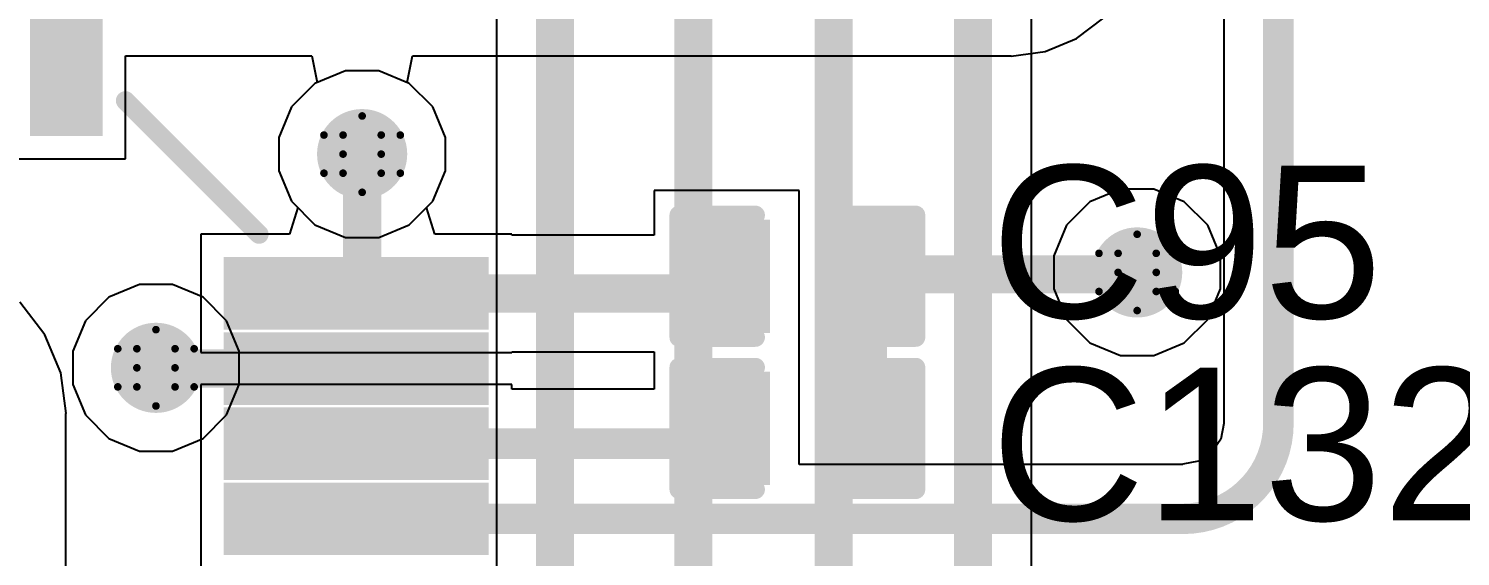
# Model space of a CAD drawing. Header units: inches. Extents: x 24 to 500, y 68 to 269.
# Drawn here: x 356.18 to 365.7, y 159.12 to 162.63 of the extents above; entities that cross this region are included whole.
import ezdxf

# ---------------------------------------------------------------- set-up
doc = ezdxf.new("R2010")
doc.units = ezdxf.units.IN
for name, color, linetype in [('Bottom Layer', 5, 'Continuous'), ('Drill Drawing', 1, 'Continuous'), ('Layer 1', 16, 'Continuous'), ('Layer 2', 76, 'Continuous'), ('Top Layer', 1, 'Continuous'), ('Top Overlay', 2, 'Continuous'), ('Top Paste', 8, 'Continuous'), ('Top Solder', 216, 'Continuous'), ('Via Holes', 16, 'Continuous')]:
    doc.layers.add(name, color=color, linetype=linetype)
doc.styles.add('Arial', font='', dxfattribs={"height": 0.2})
doc.styles.get('Arial').set_extended_font_data('Arial')

# ---------------------------------------------------------------- blocks, each defined once
blk = doc.blocks.new('LQFP_144_20_20__68')
at = {"layer": 'Top Layer'}
for points in [[(8.60999548, 9.89998909), (8.60999548, 11.45998851), (8.88999492, 11.45998851), (8.88999492, 9.89998909)], [(9.89998909, 8.88999492), (11.45998851, 8.88999492), (11.45998851, 8.60999548), (9.89998909, 8.60999548)], [(9.89998909, 8.390021319999999), (11.45998851, 8.390021319999999), (11.45998851, 8.11002188), (9.89998909, 8.11002188)], [(9.89998909, 7.88999692), (11.45998851, 7.88999692), (11.45998851, 7.60999748), (9.89998909, 7.60999748)], [(9.89998909, 7.390023319999999), (11.45998851, 7.390023319999999), (11.45998851, 7.11002388), (9.89998909, 7.11002388)]]:
    blk.add_hatch(color=1, dxfattribs=at).paths.add_polyline_path(points)
at = {"layer": 'Top Paste'}
for points in [[(8.60999548, 9.89998909), (8.60999548, 11.45998851), (8.88999492, 11.45998851), (8.88999492, 9.89998909)], [(9.89998909, 8.88999492), (11.45998851, 8.88999492), (11.45998851, 8.60999548), (9.89998909, 8.60999548)], [(9.89998909, 8.390021319999999), (11.45998851, 8.390021319999999), (11.45998851, 8.11002188), (9.89998909, 8.11002188)], [(9.89998909, 7.88999692), (11.45998851, 7.88999692), (11.45998851, 7.60999748), (9.89998909, 7.60999748)], [(9.89998909, 7.390023319999999), (11.45998851, 7.390023319999999), (11.45998851, 7.11002388), (9.89998909, 7.11002388)]]:
    blk.add_hatch(color=8, dxfattribs=at).paths.add_polyline_path(points)
at = {"layer": 'Top Solder'}
for points in [[(8.508395479999999, 9.798389089999999), (8.508395479999999, 11.56158851), (8.991594919999999, 11.56158851), (8.991594919999999, 9.798389089999999)], [(9.798389089999999, 8.991594919999999), (11.56158851, 8.991594919999999), (11.56158851, 8.508395479999999), (9.798389089999999, 8.508395479999999)], [(9.798389089999999, 8.49162132), (11.56158851, 8.49162132), (11.56158851, 8.00842188), (9.798389089999999, 8.00842188)], [(9.798389089999999, 7.99159692), (11.56158851, 7.99159692), (11.56158851, 7.508397479999999), (9.798389089999999, 7.508397479999999)], [(9.798389089999999, 7.491623319999999), (11.56158851, 7.491623319999999), (11.56158851, 7.00842388), (9.798389089999999, 7.00842388)]]:
    blk.add_hatch(color=216, dxfattribs=at).paths.add_polyline_path(points)
at = {"layer": 'Top Overlay'}
blk.add_lwpolyline([(9.143999999999998, 10.033, 0.127, 0.127, 0), (10.033, 9.143999999999998, 0.127, 0.127, 0)], format="xyseb", dxfattribs=at)
for points in [[(9.11225, 10.033, 0.0635, 0.0635, 1), (9.17575, 10.033, 0.0635, 0.0635, 1)], [(10.00125, 9.143999999999998, 0.0635, 0.0635, 1), (10.06475, 9.143999999999998, 0.0635, 0.0635, 1)]]:
    blk.add_lwpolyline(points, format="xyseb", close=True, dxfattribs=at)
blk = doc.blocks.new('C___0402_208')
at = {"layer": 'Top Layer'}
for points in [[(-0.6985025399999999, -0.3175), (-0.6985025399999999, 0.3175), (-0.24130254, 0.3175), (-0.24130254, -0.3175)], [(0.2412999999999999, -0.3175), (0.2413, 0.3175), (0.6985, 0.3175), (0.6985, -0.3175)]]:
    blk.add_hatch(color=1, dxfattribs=at).paths.add_polyline_path(points)
at = {"layer": 'Top Paste'}
for points in [[(-0.6985025399999999, -0.3175), (-0.6985025399999999, 0.3175), (-0.24130254, 0.3175), (-0.24130254, -0.3175)], [(0.2412999999999999, -0.3175), (0.2413, 0.3175), (0.6985, 0.3175), (0.6985, -0.3175)]]:
    blk.add_hatch(color=8, dxfattribs=at).paths.add_polyline_path(points)
at = {"layer": 'Top Solder'}
for points in [[(-0.75850242, -0.37749988), (-0.75850242, 0.37749988), (-0.1813026599999999, 0.37749988), (-0.18130266, -0.37749988)], [(0.18130012, -0.37749988), (0.18130012, 0.37749988), (0.7584998799999999, 0.37749988), (0.7584998799999999, -0.37749988)]]:
    blk.add_hatch(color=216, dxfattribs=at).paths.add_polyline_path(points)
at = {"layer": 'Top Overlay'}
for points in [[(-0.27940254, 0.40640254, 0.127, 0.127, 0), (-0.7874, 0.4064, 0.127, 0.127, 0)], [(-0.7874, 0.4064, 0.127, 0.127, 0), (-0.7874, -0.4064, 0.127, 0.127, 0)], [(0.7874, 0.4064, 0.127, 0.127, 0), (0.2794, 0.4064, 0.127, 0.127, 0)], [(0.7874, 0.4064, 0.127, 0.127, 0), (0.7874, -0.4064, 0.127, 0.127, 0)], [(-0.27940254, -0.40640254, 0.127, 0.127, 0), (-0.7874, -0.4064, 0.127, 0.127, 0)], [(0.7874, -0.4064, 0.127, 0.127, 0), (0.2794, -0.4064, 0.127, 0.127, 0)]]:
    blk.add_lwpolyline(points, format="xyseb", dxfattribs=at)
for points in [[(-0.8191499999999999, 0.4064, 0.0635, 0.0635, 1), (-0.7556499999999999, 0.4064, 0.0635, 0.0635, 1)], [(-0.8191499999999999, 0.4064, 0.0635, 0.0635, 1), (-0.7556499999999999, 0.4064, 0.0635, 0.0635, 1)], [(-0.31115254, 0.40640254, 0.0635, 0.0635, 1), (-0.24765254, 0.40640254, 0.0635, 0.0635, 1)], [(0.24765, 0.4064, 0.0635, 0.0635, 1), (0.31115, 0.4064, 0.0635, 0.0635, 1)], [(0.7556499999999999, 0.4064, 0.0635, 0.0635, 1), (0.8191499999999999, 0.4064, 0.0635, 0.0635, 1)], [(0.7556499999999999, 0.4064, 0.0635, 0.0635, 1), (0.8191499999999999, 0.4064, 0.0635, 0.0635, 1)], [(-0.8191499999999999, -0.4064, 0.0635, 0.0635, 1), (-0.7556499999999999, -0.4064, 0.0635, 0.0635, 1)], [(-0.8191499999999999, -0.4064, 0.0635, 0.0635, 1), (-0.7556499999999999, -0.4064, 0.0635, 0.0635, 1)], [(-0.31115254, -0.40640254, 0.0635, 0.0635, 1), (-0.24765254, -0.40640254, 0.0635, 0.0635, 1)], [(0.24765, -0.4064, 0.0635, 0.0635, 1), (0.31115, -0.4064, 0.0635, 0.0635, 1)], [(0.7556499999999999, -0.4064, 0.0635, 0.0635, 1), (0.8191499999999999, -0.4064, 0.0635, 0.0635, 1)], [(0.7556499999999999, -0.4064, 0.0635, 0.0635, 1), (0.8191499999999999, -0.4064, 0.0635, 0.0635, 1)]]:
    blk.add_lwpolyline(points, format="xyseb", close=True, dxfattribs=at)
blk = doc.blocks.new('C___0402_229')
at = {"layer": 'Top Layer'}
for points in [[(-0.6985254, -0.3175), (-0.6985254, 0.3175), (-0.2413254, 0.3175), (-0.2413254, -0.3175)], [(0.2412771399999999, -0.3175), (0.24127714, 0.3175), (0.6984771399999999, 0.3175), (0.6984771399999999, -0.3175)]]:
    blk.add_hatch(color=1, dxfattribs=at).paths.add_polyline_path(points)
at = {"layer": 'Top Paste'}
for points in [[(-0.6985254, -0.3175), (-0.6985254, 0.3175), (-0.2413254, 0.3175), (-0.2413254, -0.3175)], [(0.2412771399999999, -0.3175), (0.24127714, 0.3175), (0.6984771399999999, 0.3175), (0.6984771399999999, -0.3175)]]:
    blk.add_hatch(color=8, dxfattribs=at).paths.add_polyline_path(points)
at = {"layer": 'Top Solder'}
for points in [[(-0.75852528, -0.37749988), (-0.75852528, 0.37749988), (-0.18132552, 0.37749988), (-0.18132552, -0.37749988)], [(0.18127726, -0.37749988), (0.18127726, 0.37749988), (0.75847702, 0.37749988), (0.75847702, -0.37749988)]]:
    blk.add_hatch(color=216, dxfattribs=at).paths.add_polyline_path(points)
at = {"layer": 'Top Overlay'}
for points in [[(-0.7874253999999999, -0.4064, 0.127, 0.127, 0), (-0.7874253999999999, 0.4064, 0.127, 0.127, 0)], [(-0.7874253999999999, 0.4064, 0.127, 0.127, 0), (-0.2794254, 0.4064, 0.127, 0.127, 0)], [(0.2793746, 0.40640254, 0.127, 0.127, 0), (0.7873745999999999, 0.4064, 0.127, 0.127, 0)], [(0.7873745999999999, -0.4064, 0.127, 0.127, 0), (0.7873745999999999, 0.4064, 0.127, 0.127, 0)], [(-0.7874253999999999, -0.4064, 0.127, 0.127, 0), (-0.2794254, -0.4064, 0.127, 0.127, 0)], [(0.2793746, -0.40640254, 0.127, 0.127, 0), (0.7873745999999999, -0.4064, 0.127, 0.127, 0)]]:
    blk.add_lwpolyline(points, format="xyseb", dxfattribs=at)
for points in [[(-0.8191754, 0.4064, 0.0635, 0.0635, 1), (-0.7556754, 0.4064, 0.0635, 0.0635, 1)], [(-0.8191754, 0.4064, 0.0635, 0.0635, 1), (-0.7556754, 0.4064, 0.0635, 0.0635, 1)], [(-0.3111754, 0.4064, 0.0635, 0.0635, 1), (-0.2476754, 0.4064, 0.0635, 0.0635, 1)], [(0.2476246, 0.40640254, 0.0635, 0.0635, 1), (0.3111246, 0.40640254, 0.0635, 0.0635, 1)], [(0.7556246, 0.4064, 0.0635, 0.0635, 1), (0.8191246, 0.4064, 0.0635, 0.0635, 1)], [(0.7556246, 0.4064, 0.0635, 0.0635, 1), (0.8191246, 0.4064, 0.0635, 0.0635, 1)], [(-0.8191754, -0.4064, 0.0635, 0.0635, 1), (-0.7556754, -0.4064, 0.0635, 0.0635, 1)], [(-0.8191754, -0.4064, 0.0635, 0.0635, 1), (-0.7556754, -0.4064, 0.0635, 0.0635, 1)], [(-0.3111754, -0.4064, 0.0635, 0.0635, 1), (-0.2476754, -0.4064, 0.0635, 0.0635, 1)], [(0.2476246, -0.40640254, 0.0635, 0.0635, 1), (0.3111246, -0.40640254, 0.0635, 0.0635, 1)], [(0.7556246, -0.4064, 0.0635, 0.0635, 1), (0.8191246, -0.4064, 0.0635, 0.0635, 1)], [(0.7556246, -0.4064, 0.0635, 0.0635, 1), (0.8191246, -0.4064, 0.0635, 0.0635, 1)]]:
    blk.add_lwpolyline(points, format="xyseb", close=True, dxfattribs=at)

msp = doc.modelspace()

# ---------------------------------------------------------------- hatches: boundary and pattern name
at = {"layer": 'Bottom Layer'}
h = msp.add_hatch(color=5, dxfattribs=at)
edge = h.paths.add_edge_path()
edge.add_arc((358.3939999999999, 161.798), 0.2999994, 0, 360)
h = msp.add_hatch(color=5, dxfattribs=at)
edge = h.paths.add_edge_path()
edge.add_arc((363.5502, 161.0106), 0.2999994, 0, 360)
h = msp.add_hatch(color=5, dxfattribs=at)
edge = h.paths.add_edge_path()
edge.add_arc((357.0223999999999, 160.3756), 0.2999994, 0, 360)
at = {"layer": 'Layer 1'}
h = msp.add_hatch(color=16, dxfattribs=at)
edge = h.paths.add_edge_path()
edge.add_arc((358.3939999999999, 161.798), 0.2999994, 0, 360)
h = msp.add_hatch(color=16, dxfattribs=at)
edge = h.paths.add_edge_path()
edge.add_arc((363.5502, 161.0106), 0.2999994, 0, 360)
h = msp.add_hatch(color=16, dxfattribs=at)
edge = h.paths.add_edge_path()
edge.add_arc((357.0223999999999, 160.3756), 0.2999994, 0, 360)
at = {"layer": 'Layer 2'}
h = msp.add_hatch(color=76, dxfattribs=at)
edge = h.paths.add_edge_path()
edge.add_arc((358.3939999999999, 161.798), 0.2999994, 0, 360)
h = msp.add_hatch(color=76, dxfattribs=at)
edge = h.paths.add_edge_path()
edge.add_arc((363.5502, 161.0106), 0.2999994, 0, 360)
h = msp.add_hatch(color=76, dxfattribs=at)
edge = h.paths.add_edge_path()
edge.add_arc((357.0223999999999, 160.3756), 0.2999994, 0, 360)
at = {"layer": 'Top Layer'}
h = msp.add_hatch(color=1, dxfattribs=at)
edge = h.paths.add_edge_path()
edge.add_arc((358.3939999999999, 161.798), 0.2999994, 0, 360)
h = msp.add_hatch(color=1, dxfattribs=at)
edge = h.paths.add_edge_path()
edge.add_arc((363.5502, 161.0106), 0.2999994, 0, 360)
h = msp.add_hatch(color=1, dxfattribs=at)
edge = h.paths.add_edge_path()
edge.add_arc((357.0223999999999, 160.3756), 0.2999994, 0, 360)
at = {"layer": 'Via Holes'}
h = msp.add_hatch(color=7, dxfattribs=at)
edge = h.paths.add_edge_path()
edge.add_arc((358.3939999999999, 161.798), 0.1499997, 0, 360)
h = msp.add_hatch(color=7, dxfattribs=at)
edge = h.paths.add_edge_path()
edge.add_arc((363.5502, 161.0106), 0.1499997, 0, 360)
h = msp.add_hatch(color=7, dxfattribs=at)
edge = h.paths.add_edge_path()
edge.add_arc((357.0223999999999, 160.3756), 0.1499997, 0, 360)

# ---------------------------------------------------------------- linework, layer by layer
at = {"layer": 'Bottom Layer'}
for p, q in [((359.28824256, 163.0793919), (359.28824256, 143.77670762)), ((362.84646506, 160.20023586), (362.84646506, 163.0793919)), ((358.2838021, 162.3519994), (358.0801855399999, 162.2676587)), ((358.5041979, 162.3519994), (358.2838021, 162.3519994)), ((358.70781446, 162.2676587), (358.5041979, 162.3519994)), ((358.0801855399999, 162.2676587), (357.9243413, 162.11181446)), ((358.8636587, 162.11181446), (358.70781446, 162.2676587)), ((357.9243413, 162.11181446), (357.8400006, 161.9081979)), ((358.9479994, 161.9081979), (358.8636587, 162.11181446)), ((357.8400006, 161.9081979), (357.8400006, 161.6878021)), ((358.9479994, 161.6878021), (358.9479994, 161.9081979)), ((357.8400006, 161.6878021), (357.9243413, 161.48418554)), ((358.8636587, 161.48418554), (358.9479994, 161.6878021)), ((357.9243413, 161.48418554), (358.0801855399999, 161.3283413)), ((358.70781446, 161.3283413), (358.8636587, 161.48418554)), ((358.0801855399999, 161.3283413), (358.2838021, 161.2440006)), ((358.5041979, 161.2440006), (358.70781446, 161.3283413)), ((358.2838021, 161.2440006), (358.5041979, 161.2440006)), ((356.28399914, 160.5956021), (356.117144, 160.81305404)), ((356.38889098, 160.34237426), (356.28399914, 160.5956021)), ((356.42466688, 160.07062728), (356.38889098, 160.34237426)), ((362.84646506, 148.2656293), (362.84646506, 160.20023586)), ((356.4231505, 153.5589639), (356.4231505, 160.07062728)), ((356.4231505, 160.07062728), (356.42466688, 160.07062728))]:
    msp.add_line(p, q, dxfattribs=at)
for points in [[(359.67670762, 143.77670762, 0.254, 0.254, 0), (359.67670762, 163.4744, 0.254, 0.254, 0)], [(360.5974525399999, 155.73695802, 0.254, 0.254, 0), (360.5974525399999, 163.46804746, 0.254, 0.254, 0)], [(361.53090254, 156.8706032, 0.254, 0.254, 0), (361.53090254, 163.4744, 0.254, 0.254, 0)], [(362.458, 160.2002384, 0.254, 0.254, 0), (362.458, 163.4744, 0.254, 0.254, 0)], [(362.45799746, 160.20023586, 0.254, 0.254, 0), (362.458, 160.2002384, 0.254, 0.254, 0)], [(362.458, 147.8706212, 0.254, 0.254, 0), (362.458, 160.20023586, 0.254, 0.254, 0)]]:
    msp.add_lwpolyline(points, format="xyseb", dxfattribs=at)
for points in [[(362.39449746, 160.20023586, 0.127, 0.127, 1), (362.52149746, 160.20023586, 0.127, 0.127, 1)], [(362.3945, 160.2002384, 0.127, 0.127, 1), (362.5215, 160.2002384, 0.127, 0.127, 1)], [(362.3945, 160.2002384, 0.127, 0.127, 1), (362.5215, 160.2002384, 0.127, 0.127, 1)], [(362.3945, 160.20023586, 0.127, 0.127, 1), (362.5215, 160.20023586, 0.127, 0.127, 1)]]:
    msp.add_lwpolyline(points, format="xyseb", close=True, dxfattribs=at)
at = {"layer": 'Drill Drawing'}
for points in [[(358.267, 161.925, 0.0508, 0.0508, 0), (358.3939999999999, 162.052, 0.0508, 0.0508, 0)], [(358.3939999999999, 162.052, 0.0508, 0.0508, 0), (358.521, 161.925, 0.0508, 0.0508, 0)], [(358.14, 161.925, 0.0508, 0.0508, 0), (358.267, 161.798, 0.0508, 0.0508, 0)], [(358.14, 161.925, 0.0508, 0.0508, 0), (358.267, 161.925, 0.0508, 0.0508, 0)], [(358.521, 161.925, 0.0508, 0.0508, 0), (358.648, 161.925, 0.0508, 0.0508, 0)], [(358.521, 161.798, 0.0508, 0.0508, 0), (358.648, 161.925, 0.0508, 0.0508, 0)], [(358.14, 161.671, 0.0508, 0.0508, 0), (358.267, 161.798, 0.0508, 0.0508, 0)], [(358.521, 161.798, 0.0508, 0.0508, 0), (358.648, 161.671, 0.0508, 0.0508, 0)], [(358.14, 161.671, 0.0508, 0.0508, 0), (358.267, 161.671, 0.0508, 0.0508, 0)], [(358.267, 161.671, 0.0508, 0.0508, 0), (358.3939999999999, 161.544, 0.0508, 0.0508, 0)], [(358.3939999999999, 161.544, 0.0508, 0.0508, 0), (358.521, 161.671, 0.0508, 0.0508, 0)], [(358.521, 161.671, 0.0508, 0.0508, 0), (358.648, 161.671, 0.0508, 0.0508, 0)], [(363.4232, 161.1376, 0.0508, 0.0508, 0), (363.5502, 161.2646, 0.0508, 0.0508, 0)], [(363.5502, 161.2646, 0.0508, 0.0508, 0), (363.6772, 161.1376, 0.0508, 0.0508, 0)], [(363.2962, 161.1376, 0.0508, 0.0508, 0), (363.4232, 161.0106, 0.0508, 0.0508, 0)], [(363.2962, 161.1376, 0.0508, 0.0508, 0), (363.4232, 161.1376, 0.0508, 0.0508, 0)], [(363.6772, 161.1376, 0.0508, 0.0508, 0), (363.8042, 161.1376, 0.0508, 0.0508, 0)], [(363.6772, 161.0106, 0.0508, 0.0508, 0), (363.8042, 161.1376, 0.0508, 0.0508, 0)], [(363.2962, 160.8836, 0.0508, 0.0508, 0), (363.4232, 161.0106, 0.0508, 0.0508, 0)], [(363.6772, 161.0106, 0.0508, 0.0508, 0), (363.8042, 160.8836, 0.0508, 0.0508, 0)], [(363.2962, 160.8836, 0.0508, 0.0508, 0), (363.4232, 160.8836, 0.0508, 0.0508, 0)], [(363.4232, 160.8836, 0.0508, 0.0508, 0), (363.5502, 160.7566, 0.0508, 0.0508, 0)], [(363.5502, 160.7566, 0.0508, 0.0508, 0), (363.6772, 160.8836, 0.0508, 0.0508, 0)], [(363.6772, 160.8836, 0.0508, 0.0508, 0), (363.8042, 160.8836, 0.0508, 0.0508, 0)], [(356.8954, 160.5026, 0.0508, 0.0508, 0), (357.0223999999999, 160.6296, 0.0508, 0.0508, 0)], [(357.0223999999999, 160.6296, 0.0508, 0.0508, 0), (357.1494, 160.5026, 0.0508, 0.0508, 0)], [(356.7684, 160.5026, 0.0508, 0.0508, 0), (356.8954, 160.3756, 0.0508, 0.0508, 0)], [(356.7684, 160.5026, 0.0508, 0.0508, 0), (356.8954, 160.5026, 0.0508, 0.0508, 0)], [(357.1494, 160.5026, 0.0508, 0.0508, 0), (357.2764, 160.5026, 0.0508, 0.0508, 0)], [(357.1494, 160.3756, 0.0508, 0.0508, 0), (357.2764, 160.5026, 0.0508, 0.0508, 0)], [(356.7684, 160.2486, 0.0508, 0.0508, 0), (356.8954, 160.3756, 0.0508, 0.0508, 0)], [(357.1494, 160.3756, 0.0508, 0.0508, 0), (357.2764, 160.2486, 0.0508, 0.0508, 0)], [(356.7684, 160.2486, 0.0508, 0.0508, 0), (356.8954, 160.2486, 0.0508, 0.0508, 0)], [(356.8954, 160.2486, 0.0508, 0.0508, 0), (357.0223999999999, 160.1216, 0.0508, 0.0508, 0)], [(357.0223999999999, 160.1216, 0.0508, 0.0508, 0), (357.1494, 160.2486, 0.0508, 0.0508, 0)], [(357.1494, 160.2486, 0.0508, 0.0508, 0), (357.2764, 160.2486, 0.0508, 0.0508, 0)]]:
    msp.add_lwpolyline(points, format="xyseb", dxfattribs=at)
for points in [[(358.3813, 162.052, 0.0254, 0.0254, 1), (358.4067, 162.052, 0.0254, 0.0254, 1)], [(358.3813, 162.052, 0.0254, 0.0254, 1), (358.4067, 162.052, 0.0254, 0.0254, 1)], [(358.1273, 161.925, 0.0254, 0.0254, 1), (358.1527, 161.925, 0.0254, 0.0254, 1)], [(358.1273, 161.925, 0.0254, 0.0254, 1), (358.1527, 161.925, 0.0254, 0.0254, 1)], [(358.2543, 161.925, 0.0254, 0.0254, 1), (358.2796999999999, 161.925, 0.0254, 0.0254, 1)], [(358.2543, 161.925, 0.0254, 0.0254, 1), (358.2796999999999, 161.925, 0.0254, 0.0254, 1)], [(358.5083, 161.925, 0.0254, 0.0254, 1), (358.5337, 161.925, 0.0254, 0.0254, 1)], [(358.5083, 161.925, 0.0254, 0.0254, 1), (358.5337, 161.925, 0.0254, 0.0254, 1)], [(358.6353, 161.925, 0.0254, 0.0254, 1), (358.6607, 161.925, 0.0254, 0.0254, 1)], [(358.6353, 161.925, 0.0254, 0.0254, 1), (358.6607, 161.925, 0.0254, 0.0254, 1)], [(358.2543, 161.798, 0.0254, 0.0254, 1), (358.2796999999999, 161.798, 0.0254, 0.0254, 1)], [(358.2543, 161.798, 0.0254, 0.0254, 1), (358.2796999999999, 161.798, 0.0254, 0.0254, 1)], [(358.5083, 161.798, 0.0254, 0.0254, 1), (358.5337, 161.798, 0.0254, 0.0254, 1)], [(358.5083, 161.798, 0.0254, 0.0254, 1), (358.5337, 161.798, 0.0254, 0.0254, 1)], [(358.1273, 161.671, 0.0254, 0.0254, 1), (358.1527, 161.671, 0.0254, 0.0254, 1)], [(358.1273, 161.671, 0.0254, 0.0254, 1), (358.1527, 161.671, 0.0254, 0.0254, 1)], [(358.2543, 161.671, 0.0254, 0.0254, 1), (358.2796999999999, 161.671, 0.0254, 0.0254, 1)], [(358.2543, 161.671, 0.0254, 0.0254, 1), (358.2796999999999, 161.671, 0.0254, 0.0254, 1)], [(358.5083, 161.671, 0.0254, 0.0254, 1), (358.5337, 161.671, 0.0254, 0.0254, 1)], [(358.5083, 161.671, 0.0254, 0.0254, 1), (358.5337, 161.671, 0.0254, 0.0254, 1)], [(358.6353, 161.671, 0.0254, 0.0254, 1), (358.6607, 161.671, 0.0254, 0.0254, 1)], [(358.6353, 161.671, 0.0254, 0.0254, 1), (358.6607, 161.671, 0.0254, 0.0254, 1)], [(358.3813, 161.544, 0.0254, 0.0254, 1), (358.4067, 161.544, 0.0254, 0.0254, 1)], [(358.3813, 161.544, 0.0254, 0.0254, 1), (358.4067, 161.544, 0.0254, 0.0254, 1)], [(363.5375, 161.2646, 0.0254, 0.0254, 1), (363.5629, 161.2646, 0.0254, 0.0254, 1)], [(363.5375, 161.2646, 0.0254, 0.0254, 1), (363.5629, 161.2646, 0.0254, 0.0254, 1)], [(363.2835, 161.1376, 0.0254, 0.0254, 1), (363.3089, 161.1376, 0.0254, 0.0254, 1)], [(363.2835, 161.1376, 0.0254, 0.0254, 1), (363.3089, 161.1376, 0.0254, 0.0254, 1)], [(363.4105, 161.1376, 0.0254, 0.0254, 1), (363.4359, 161.1376, 0.0254, 0.0254, 1)], [(363.4105, 161.1376, 0.0254, 0.0254, 1), (363.4359, 161.1376, 0.0254, 0.0254, 1)], [(363.6645, 161.1376, 0.0254, 0.0254, 1), (363.6899, 161.1376, 0.0254, 0.0254, 1)], [(363.6645, 161.1376, 0.0254, 0.0254, 1), (363.6899, 161.1376, 0.0254, 0.0254, 1)], [(363.7915, 161.1376, 0.0254, 0.0254, 1), (363.8169, 161.1376, 0.0254, 0.0254, 1)], [(363.7915, 161.1376, 0.0254, 0.0254, 1), (363.8169, 161.1376, 0.0254, 0.0254, 1)], [(363.4105, 161.0106, 0.0254, 0.0254, 1), (363.4359, 161.0106, 0.0254, 0.0254, 1)], [(363.4105, 161.0106, 0.0254, 0.0254, 1), (363.4359, 161.0106, 0.0254, 0.0254, 1)], [(363.6645, 161.0106, 0.0254, 0.0254, 1), (363.6899, 161.0106, 0.0254, 0.0254, 1)], [(363.6645, 161.0106, 0.0254, 0.0254, 1), (363.6899, 161.0106, 0.0254, 0.0254, 1)], [(363.2835, 160.8836, 0.0254, 0.0254, 1), (363.3089, 160.8836, 0.0254, 0.0254, 1)], [(363.2835, 160.8836, 0.0254, 0.0254, 1), (363.3089, 160.8836, 0.0254, 0.0254, 1)], [(363.4105, 160.8836, 0.0254, 0.0254, 1), (363.4359, 160.8836, 0.0254, 0.0254, 1)], [(363.4105, 160.8836, 0.0254, 0.0254, 1), (363.4359, 160.8836, 0.0254, 0.0254, 1)], [(363.6645, 160.8836, 0.0254, 0.0254, 1), (363.6899, 160.8836, 0.0254, 0.0254, 1)], [(363.6645, 160.8836, 0.0254, 0.0254, 1), (363.6899, 160.8836, 0.0254, 0.0254, 1)], [(363.7915, 160.8836, 0.0254, 0.0254, 1), (363.8169, 160.8836, 0.0254, 0.0254, 1)], [(363.7915, 160.8836, 0.0254, 0.0254, 1), (363.8169, 160.8836, 0.0254, 0.0254, 1)], [(363.5375, 160.7566, 0.0254, 0.0254, 1), (363.5629, 160.7566, 0.0254, 0.0254, 1)], [(363.5375, 160.7566, 0.0254, 0.0254, 1), (363.5629, 160.7566, 0.0254, 0.0254, 1)], [(357.0097, 160.6296, 0.0254, 0.0254, 1), (357.0351, 160.6296, 0.0254, 0.0254, 1)], [(357.0097, 160.6296, 0.0254, 0.0254, 1), (357.0351, 160.6296, 0.0254, 0.0254, 1)], [(356.7557, 160.5026, 0.0254, 0.0254, 1), (356.7811, 160.5026, 0.0254, 0.0254, 1)], [(356.7557, 160.5026, 0.0254, 0.0254, 1), (356.7811, 160.5026, 0.0254, 0.0254, 1)], [(356.8826999999999, 160.5026, 0.0254, 0.0254, 1), (356.9081, 160.5026, 0.0254, 0.0254, 1)], [(356.8826999999999, 160.5026, 0.0254, 0.0254, 1), (356.9081, 160.5026, 0.0254, 0.0254, 1)], [(357.1367, 160.5026, 0.0254, 0.0254, 1), (357.1621, 160.5026, 0.0254, 0.0254, 1)], [(357.1367, 160.5026, 0.0254, 0.0254, 1), (357.1621, 160.5026, 0.0254, 0.0254, 1)], [(357.2637, 160.5026, 0.0254, 0.0254, 1), (357.2891, 160.5026, 0.0254, 0.0254, 1)], [(357.2637, 160.5026, 0.0254, 0.0254, 1), (357.2891, 160.5026, 0.0254, 0.0254, 1)], [(356.8826999999999, 160.3756, 0.0254, 0.0254, 1), (356.9081, 160.3756, 0.0254, 0.0254, 1)], [(356.8826999999999, 160.3756, 0.0254, 0.0254, 1), (356.9081, 160.3756, 0.0254, 0.0254, 1)], [(357.1367, 160.3756, 0.0254, 0.0254, 1), (357.1621, 160.3756, 0.0254, 0.0254, 1)], [(357.1367, 160.3756, 0.0254, 0.0254, 1), (357.1621, 160.3756, 0.0254, 0.0254, 1)], [(356.7557, 160.2486, 0.0254, 0.0254, 1), (356.7811, 160.2486, 0.0254, 0.0254, 1)], [(356.7557, 160.2486, 0.0254, 0.0254, 1), (356.7811, 160.2486, 0.0254, 0.0254, 1)], [(356.8826999999999, 160.2486, 0.0254, 0.0254, 1), (356.9081, 160.2486, 0.0254, 0.0254, 1)], [(356.8826999999999, 160.2486, 0.0254, 0.0254, 1), (356.9081, 160.2486, 0.0254, 0.0254, 1)], [(357.1367, 160.2486, 0.0254, 0.0254, 1), (357.1621, 160.2486, 0.0254, 0.0254, 1)], [(357.1367, 160.2486, 0.0254, 0.0254, 1), (357.1621, 160.2486, 0.0254, 0.0254, 1)], [(357.2637, 160.2486, 0.0254, 0.0254, 1), (357.2891, 160.2486, 0.0254, 0.0254, 1)], [(357.2637, 160.2486, 0.0254, 0.0254, 1), (357.2891, 160.2486, 0.0254, 0.0254, 1)], [(357.0097, 160.1216, 0.0254, 0.0254, 1), (357.0351, 160.1216, 0.0254, 0.0254, 1)], [(357.0097, 160.1216, 0.0254, 0.0254, 1), (357.0351, 160.1216, 0.0254, 0.0254, 1)]]:
    msp.add_lwpolyline(points, format="xyseb", close=True, dxfattribs=at)
at = {"layer": 'Layer 1'}
for p, q in [((358.2838021, 162.3519994), (358.0801855399999, 162.2676587)), ((358.5041979, 162.3519994), (358.2838021, 162.3519994)), ((358.70781446, 162.2676587), (358.5041979, 162.3519994)), ((358.0801855399999, 162.2676587), (357.9243413, 162.11181446)), ((358.8636587, 162.11181446), (358.70781446, 162.2676587)), ((357.9243413, 162.11181446), (357.8400006, 161.9081979)), ((358.9479994, 161.9081979), (358.8636587, 162.11181446)), ((357.8400006, 161.9081979), (357.8400006, 161.6878021)), ((358.9479994, 161.6878021), (358.9479994, 161.9081979)), ((357.8400006, 161.6878021), (357.9243413, 161.48418554)), ((358.8636587, 161.48418554), (358.9479994, 161.6878021)), ((357.9243413, 161.48418554), (358.0801855399999, 161.3283413)), ((358.70781446, 161.3283413), (358.8636587, 161.48418554)), ((358.0801855399999, 161.3283413), (358.2838021, 161.2440006)), ((358.5041979, 161.2440006), (358.70781446, 161.3283413)), ((358.2838021, 161.2440006), (358.5041979, 161.2440006))]:
    msp.add_line(p, q, dxfattribs=at)
at = {"layer": 'Layer 2'}
for p, q in [((363.4400021, 161.5645994), (363.23638554, 161.4802587)), ((363.6603979, 161.5645994), (363.4400021, 161.5645994)), ((363.86401446, 161.4802587), (363.6603979, 161.5645994)), ((363.23638554, 161.4802587), (363.0805413, 161.32441446)), ((364.0198587, 161.32441446), (363.86401446, 161.4802587)), ((363.0805413, 161.32441446), (362.9962006, 161.1207979)), ((364.1041994, 161.1207979), (364.0198587, 161.32441446)), ((362.9962006, 161.1207979), (362.9962006, 160.9004021)), ((364.1041994, 160.9004021), (364.1041994, 161.1207979)), ((356.9122021, 160.9295994), (356.70858554, 160.8452587)), ((357.1325979, 160.9295994), (356.9122021, 160.9295994)), ((357.33621446, 160.8452587), (357.1325979, 160.9295994)), ((362.9962006, 160.9004021), (363.0805413, 160.69678554)), ((364.0198587, 160.69678554), (364.1041994, 160.9004021)), ((356.70858554, 160.8452587), (356.5527413, 160.68941446)), ((357.4920587, 160.68941446), (357.33621446, 160.8452587)), ((363.0805413, 160.69678554), (363.23638554, 160.5409413)), ((363.86401446, 160.5409413), (364.0198587, 160.69678554)), ((356.5527413, 160.68941446), (356.4684006, 160.4857979)), ((357.5763994, 160.4857979), (357.4920587, 160.68941446)), ((363.23638554, 160.5409413), (363.4400021, 160.4566006)), ((363.6603979, 160.4566006), (363.86401446, 160.5409413)), ((356.4684006, 160.4857979), (356.4684006, 160.2654021)), ((357.5763994, 160.2654021), (357.5763994, 160.4857979)), ((363.4400021, 160.4566006), (363.6603979, 160.4566006)), ((356.4684006, 160.2654021), (356.5527413, 160.06178554)), ((357.4920587, 160.06178554), (357.5763994, 160.2654021)), ((356.5527413, 160.06178554), (356.70858554, 159.9059413)), ((357.33621446, 159.9059413), (357.4920587, 160.06178554)), ((356.70858554, 159.9059413), (356.9122021, 159.8216006)), ((357.1325979, 159.8216006), (357.33621446, 159.9059413)), ((356.9122021, 159.8216006), (357.1325979, 159.8216006))]:
    msp.add_line(p, q, dxfattribs=at)
at = {"layer": 'Top Layer'}
for p, q in [((364.12743024, 172.44598226), (364.12743024, 160.00562106)), ((363.14752618, 162.5676454), (363.32792714, 162.70607286)), ((362.93744532, 162.48062754), (363.14752618, 162.5676454)), ((356.81919492, 161.76659036), (356.81919492, 162.45143278)), ((356.81919492, 162.45143278), (358.0592407, 162.45143278)), ((358.0592407, 162.45143278), (358.09460766, 162.27363278)), ((358.69339234, 162.27363278), (358.7287593, 162.45143278)), ((358.7287593, 162.45143278), (362.712, 162.45143278)), ((362.712, 162.45094764), (362.93744532, 162.48062754)), ((362.712, 162.45143278), (362.712, 162.45094764)), ((358.0801855399999, 162.2676587), (357.9243413, 162.11181446)), ((358.09460766, 162.27363278), (358.0801855399999, 162.2676587)), ((358.70781446, 162.2676587), (358.69339234, 162.27363278)), ((358.8636587, 162.11181446), (358.70781446, 162.2676587)), ((357.9243413, 162.11181446), (357.8400006, 161.9081979)), ((358.9479994, 161.9081979), (358.8636587, 162.11181446)), ((357.8400006, 161.9081979), (357.8400006, 161.6878021)), ((358.9479994, 161.6878021), (358.9479994, 161.9081979)), ((351.03120548, 161.76659036), (356.81919492, 161.76659036)), ((357.8400006, 161.6878021), (357.9243413, 161.48418554)), ((358.8636587, 161.48418554), (358.9479994, 161.6878021)), ((361.3023, 161.55669492), (360.3371, 161.55669492)), ((360.3371, 161.55669492), (360.3371, 161.25906026)), ((361.3023, 160.41369492), (361.3023, 161.55669492)), ((357.9243413, 161.48418554), (357.96613192, 161.44239492)), ((358.82186808, 161.44239492), (358.8636587, 161.48418554)), ((357.96613192, 161.44239492), (357.91040686, 161.26459492)), ((358.87759314, 161.26459492), (358.82186808, 161.44239492)), ((357.91040686, 161.26459492), (357.32119036, 161.26459492)), ((357.32119036, 161.26459492), (357.32119036, 160.47659548)), ((359.38918724, 161.26459492), (358.87759314, 161.26459492)), ((359.38918724, 161.25906026), (359.38918724, 161.26459492)), ((360.3371, 161.25906026), (359.38918724, 161.25906026)), ((357.32119036, 160.47659548), (359.38918724, 160.47659548)), ((359.38918724, 160.47659548), (359.38918724, 160.48213014)), ((359.38918724, 160.48213014), (360.3371, 160.48213014)), ((360.3371, 160.48213014), (360.3371, 160.23316442)), ((361.3023, 159.73319082), (361.3023, 160.41369492)), ((359.38918724, 160.26459692), (357.32119036, 160.26459692)), ((357.32119036, 160.26459692), (357.32119036, 159.47659748)), ((359.38918724, 160.23316442), (359.38918724, 160.26459692)), ((360.3371, 160.23316442), (359.38918724, 160.23316442)), ((364.12692224, 160.00562106), (364.10622378, 159.9015598)), ((364.12743024, 160.00562106), (364.12692224, 160.00562106)), ((364.10622378, 159.9015598), (364.047278, 159.81334306)), ((363.95906126, 159.75439728), (363.855, 159.73369882)), ((364.047278, 159.81334306), (363.95906126, 159.75439728)), ((363.855, 159.73319082), (361.3023, 159.73319082)), ((363.855, 159.73369882), (363.855, 159.73319082)), ((357.32119036, 159.47659748), (357.32119036, 158.25906626))]:
    msp.add_line(p, q, dxfattribs=at)
for points in [[(364.48999746, 160.00562106, 0.2032, 0.2032, 0), (364.48999746, 173.8999824, 0.2032, 0.2032, 0)], [(358.3939999999999, 160.88359492, 0.254, 0.254, 0), (358.3939999999999, 161.798, 0.254, 0.254, 0)], [(360.7180999999999, 160.8705952, 0.254, 0.254, 0), (360.8197, 160.9721952, 0.254, 0.254, 0)], [(360.8197, 160.9721952, 0.254, 0.254, 0), (360.8197, 160.98519492, 0.254, 0.254, 0)], [(361.75950254, 160.98519492, 0.254, 0.254, 0), (361.77220508, 160.99789746, 0.254, 0.254, 0)], [(361.75950254, 159.9721972, 0.254, 0.254, 0), (361.75950254, 160.98519492, 0.254, 0.254, 0)], [(361.77220508, 160.99789746, 0.254, 0.254, 0), (363.53749746, 160.99789746, 0.254, 0.254, 0)], [(363.53749746, 160.99789746, 0.254, 0.254, 0), (363.5502, 161.0106, 0.254, 0.254, 0)], [(358.3551888, 160.8705952, 0.254, 0.254, 0), (358.38100028, 160.8705952, 0.254, 0.254, 0)], [(358.38100028, 160.8705952, 0.254, 0.254, 0), (358.3939999999999, 160.88359492, 0.254, 0.254, 0)], [(358.38100028, 160.8705952, 0.254, 0.254, 0), (360.7180999999999, 160.8705952, 0.254, 0.254, 0)], [(357.0223999999999, 160.3706216, 0.254, 0.254, 0), (357.0223999999999, 160.3756, 0.254, 0.254, 0)], [(357.0223999999999, 160.3706216, 0.254, 0.254, 0), (358.3551888, 160.3706216, 0.254, 0.254, 0)], [(364.48999746, 160.00562106, 0.2032, 0.2032, -0.4142135623730951), (363.855, 159.3706236, 0.2032, 0.2032, 0)], [(358.3551888, 159.8705972, 0.2032, 0.2032, 0), (360.7943, 159.8705972, 0.2032, 0.2032, 0)], [(358.3551888, 159.3706236, 0.2032, 0.2032, 0), (363.855, 159.3706236, 0.2032, 0.2032, 0)]]:
    msp.add_lwpolyline(points, format="xyseb", dxfattribs=at)
for points in [[(358.3305, 161.798, 0.127, 0.127, 1), (358.4575, 161.798, 0.127, 0.127, 1)], [(360.7562, 160.98519492, 0.127, 0.127, 1), (360.8832, 160.98519492, 0.127, 0.127, 1)], [(360.7562, 160.9721952, 0.127, 0.127, 1), (360.8832, 160.9721952, 0.127, 0.127, 1)], [(360.7562, 160.9721952, 0.127, 0.127, 1), (360.8832, 160.9721952, 0.127, 0.127, 1)], [(361.69600254, 160.98519492, 0.127, 0.127, 1), (361.82300254, 160.98519492, 0.127, 0.127, 1)], [(361.69600254, 160.98519492, 0.127, 0.127, 1), (361.82300254, 160.98519492, 0.127, 0.127, 1)], [(361.70870508, 160.99789746, 0.127, 0.127, 1), (361.83570508, 160.99789746, 0.127, 0.127, 1)], [(361.70870508, 160.99789746, 0.127, 0.127, 1), (361.83570508, 160.99789746, 0.127, 0.127, 1)], [(363.47399746, 160.99789746, 0.127, 0.127, 1), (363.60099746, 160.99789746, 0.127, 0.127, 1)], [(363.47399746, 160.99789746, 0.127, 0.127, 1), (363.60099746, 160.99789746, 0.127, 0.127, 1)], [(363.4867, 161.0106, 0.127, 0.127, 1), (363.6137, 161.0106, 0.127, 0.127, 1)], [(358.2916888, 160.8705952, 0.127, 0.127, 1), (358.4186888, 160.8705952, 0.127, 0.127, 1)], [(358.31750028, 160.8705952, 0.127, 0.127, 1), (358.44450028, 160.8705952, 0.127, 0.127, 1)], [(358.31750028, 160.8705952, 0.127, 0.127, 1), (358.44450028, 160.8705952, 0.127, 0.127, 1)], [(358.31750028, 160.8705952, 0.127, 0.127, 1), (358.44450028, 160.8705952, 0.127, 0.127, 1)], [(358.3305, 160.88359492, 0.127, 0.127, 1), (358.4575, 160.88359492, 0.127, 0.127, 1)], [(358.3305, 160.88359492, 0.127, 0.127, 1), (358.4575, 160.88359492, 0.127, 0.127, 1)], [(360.6546, 160.8705952, 0.127, 0.127, 1), (360.7816, 160.8705952, 0.127, 0.127, 1)], [(360.6546, 160.8705952, 0.127, 0.127, 1), (360.7816, 160.8705952, 0.127, 0.127, 1)], [(356.9589, 160.3756, 0.127, 0.127, 1), (357.0859, 160.3756, 0.127, 0.127, 1)], [(356.9589, 160.3706216, 0.127, 0.127, 1), (357.0859, 160.3706216, 0.127, 0.127, 1)], [(356.9589, 160.3706216, 0.127, 0.127, 1), (357.0859, 160.3706216, 0.127, 0.127, 1)], [(358.2916888, 160.3706216, 0.127, 0.127, 1), (358.4186888, 160.3706216, 0.127, 0.127, 1)], [(361.69600254, 159.9721972, 0.127, 0.127, 1), (361.82300254, 159.9721972, 0.127, 0.127, 1)], [(364.4391974599999, 160.00562106, 0.1016, 0.1016, 1), (364.54079746, 160.00562106, 0.1016, 0.1016, 1)], [(364.4391974599999, 160.00562106, 0.1016, 0.1016, 1), (364.54079746, 160.00562106, 0.1016, 0.1016, 1)], [(358.3043888, 159.8705972, 0.1016, 0.1016, 1), (358.4059888, 159.8705972, 0.1016, 0.1016, 1)], [(360.7435, 159.8705972, 0.1016, 0.1016, 1), (360.8451, 159.8705972, 0.1016, 0.1016, 1)], [(358.3043888, 159.3706236, 0.1016, 0.1016, 1), (358.4059888, 159.3706236, 0.1016, 0.1016, 1)], [(363.8042, 159.3706236, 0.1016, 0.1016, 1), (363.9058, 159.3706236, 0.1016, 0.1016, 1)], [(363.8042, 159.3706236, 0.1016, 0.1016, 1), (363.9058, 159.3706236, 0.1016, 0.1016, 1)]]:
    msp.add_lwpolyline(points, format="xyseb", close=True, dxfattribs=at)

# ---------------------------------------------------------------- block references
for name, p in [('LQFP_144_20_20__68', (347.6752, 152.1206)), ('C___0402_229', (361.2896254, 160.98519492))]:
    msp.add_blockref(name, p)
at = {"rotation": 180}
msp.add_blockref('C___0402_208', (361.2896, 159.9721972), dxfattribs=at)

# ---------------------------------------------------------------- texts
at = {"layer": 'Top Overlay', "style": 'Arial'}
for s, p in [('C95', (362.5769710599999, 160.7059651)), ('C132', (362.5769710599999, 159.3597651))]:
    msp.add_text(s, height=1.016, dxfattribs=at).set_placement(p)

doc.saveas('drawing.dxf')
